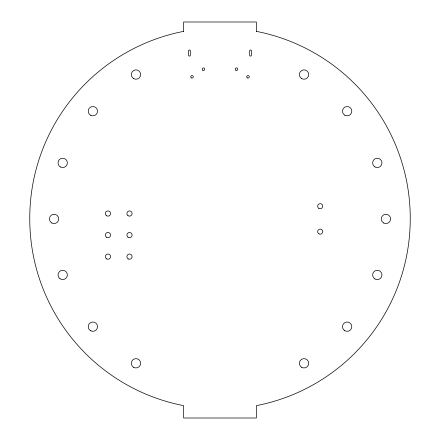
<?xml version="1.0" encoding="UTF-8"?>
<svg xmlns="http://www.w3.org/2000/svg" width="440" height="440" viewBox="0 0 440 440"><rect width="100%" height="100%" fill="white"/><g stroke="black" fill="none" stroke-linecap="round" stroke-linejoin="round"><path stroke-width="0.66" d="M256.355 31.553L256.355 22L183.645 22L183.645 31.553M189.305 56.023A0.643 0.643 0 0 1 188.612 55.49L188.612 50.606A0.643 0.643 0 0 1 189.305 50.072M189.613 50.072A0.643 0.643 0 0 1 190.306 50.606L190.306 55.49A0.643 0.643 0 0 1 189.613 56.023M250.388 56.023A0.643 0.643 0 0 1 249.695 55.49L249.695 50.606A0.643 0.643 0 0 1 250.388 50.072M250.696 56.023A0.643 0.643 0 0 0 251.389 55.49L251.389 50.606A0.643 0.643 0 0 0 250.696 50.072M256.355 31.367A190.333 190.333 0 0 1 410.24 218.928A190.24 190.24 0 0 1 256.355 405.658L256.355 418L183.645 418L183.645 405.658A190.24 190.24 0 0 1 29.766 218.928A190.333 190.333 0 0 1 183.645 31.367M90.536 115.225A4.664 4.664 0 0 0 97.532 111.183A4.664 4.664 0 0 0 90.536 107.146A4.664 4.664 0 0 0 90.536 115.225M133.628 78.595A4.664 4.664 0 0 0 140.63 74.553A4.664 4.664 0 0 0 133.628 70.51A4.664 4.664 0 0 0 133.628 78.595M191.367 77.902A1.271 1.271 0 0 0 193.276 76.802A1.271 1.271 0 0 0 191.367 75.702A1.271 1.271 0 0 0 191.367 77.902M202.823 70.268A1.271 1.271 0 0 0 204.732 69.168A1.271 1.271 0 0 0 202.823 68.062A1.271 1.271 0 0 0 202.823 70.268M60.368 166.941A4.664 4.664 0 0 0 67.364 162.899A4.664 4.664 0 0 0 60.368 158.857A4.664 4.664 0 0 0 60.368 166.941M235.906 70.268A1.271 1.271 0 0 0 237.815 69.168A1.271 1.271 0 0 0 235.906 68.062A1.271 1.271 0 0 0 235.906 70.268M247.264 77.842A1.271 1.271 0 0 0 249.26 76.918A1.271 1.271 0 0 0 247.462 75.647A1.271 1.271 0 0 0 247.264 77.842M301.702 78.595A4.664 4.664 0 0 0 308.704 74.553A4.664 4.664 0 0 0 301.702 70.51A4.664 4.664 0 0 0 301.702 78.595M344.8 115.225A4.664 4.664 0 0 0 351.797 111.183A4.664 4.664 0 0 0 344.8 107.146A4.664 4.664 0 0 0 344.8 115.225M374.968 166.941A4.664 4.664 0 0 0 381.964 162.899A4.664 4.664 0 0 0 374.968 158.857A4.664 4.664 0 0 0 374.968 166.941M318.731 208.28A2.546 2.546 0 0 0 322.735 206.426A2.546 2.546 0 0 0 319.127 203.891A2.546 2.546 0 0 0 318.731 208.28M51.75 222.965A4.664 4.664 0 0 0 58.746 218.922A4.664 4.664 0 0 0 51.75 214.885A4.664 4.664 0 0 0 51.75 222.965M106.645 215.798A2.613 2.613 0 0 0 110.567 213.538A2.613 2.613 0 0 0 106.645 211.272A2.613 2.613 0 0 0 106.645 215.798M127.996 215.672A2.613 2.613 0 0 0 132.099 213.774A2.613 2.613 0 0 0 128.403 211.167A2.613 2.613 0 0 0 127.996 215.672M106.645 237.347A2.613 2.613 0 0 0 110.567 235.087A2.613 2.613 0 0 0 106.645 232.821A2.613 2.613 0 0 0 106.645 237.347M127.996 237.221A2.613 2.613 0 0 0 132.099 235.318A2.613 2.613 0 0 0 128.403 232.716A2.613 2.613 0 0 0 127.996 237.221M60.016 278.762A4.664 4.664 0 0 0 67.348 275.369A4.664 4.664 0 0 0 60.742 270.716A4.664 4.664 0 0 0 60.016 278.762M106.645 258.896A2.613 2.613 0 0 0 110.567 256.63A2.613 2.613 0 0 0 106.645 254.37A2.613 2.613 0 0 0 106.645 258.896M128.194 258.896A2.613 2.613 0 0 0 132.11 256.63A2.613 2.613 0 0 0 128.194 254.37A2.613 2.613 0 0 0 128.194 258.896M90.536 330.704A4.664 4.664 0 0 0 97.532 326.661A4.664 4.664 0 0 0 90.536 322.625A4.664 4.664 0 0 0 90.536 330.704M133.628 367.334A4.664 4.664 0 0 0 140.63 363.292A4.664 4.664 0 0 0 133.628 359.255A4.664 4.664 0 0 0 133.628 367.334M318.923 233.855A2.546 2.546 0 0 0 322.74 231.649A2.546 2.546 0 0 0 318.923 229.444A2.546 2.546 0 0 0 318.923 233.855M383.587 222.965A4.664 4.664 0 0 0 390.583 218.922A4.664 4.664 0 0 0 383.587 214.885A4.664 4.664 0 0 0 383.587 222.965M374.968 278.988A4.664 4.664 0 0 0 381.964 274.951A4.664 4.664 0 0 0 374.968 270.908A4.664 4.664 0 0 0 374.968 278.988M301.702 367.334A4.664 4.664 0 0 0 308.704 363.292A4.664 4.664 0 0 0 301.702 359.255A4.664 4.664 0 0 0 301.702 367.334M344.8 330.704A4.664 4.664 0 0 0 351.797 326.661A4.664 4.664 0 0 0 344.8 322.625A4.664 4.664 0 0 0 344.8 330.704"/></g></svg>
